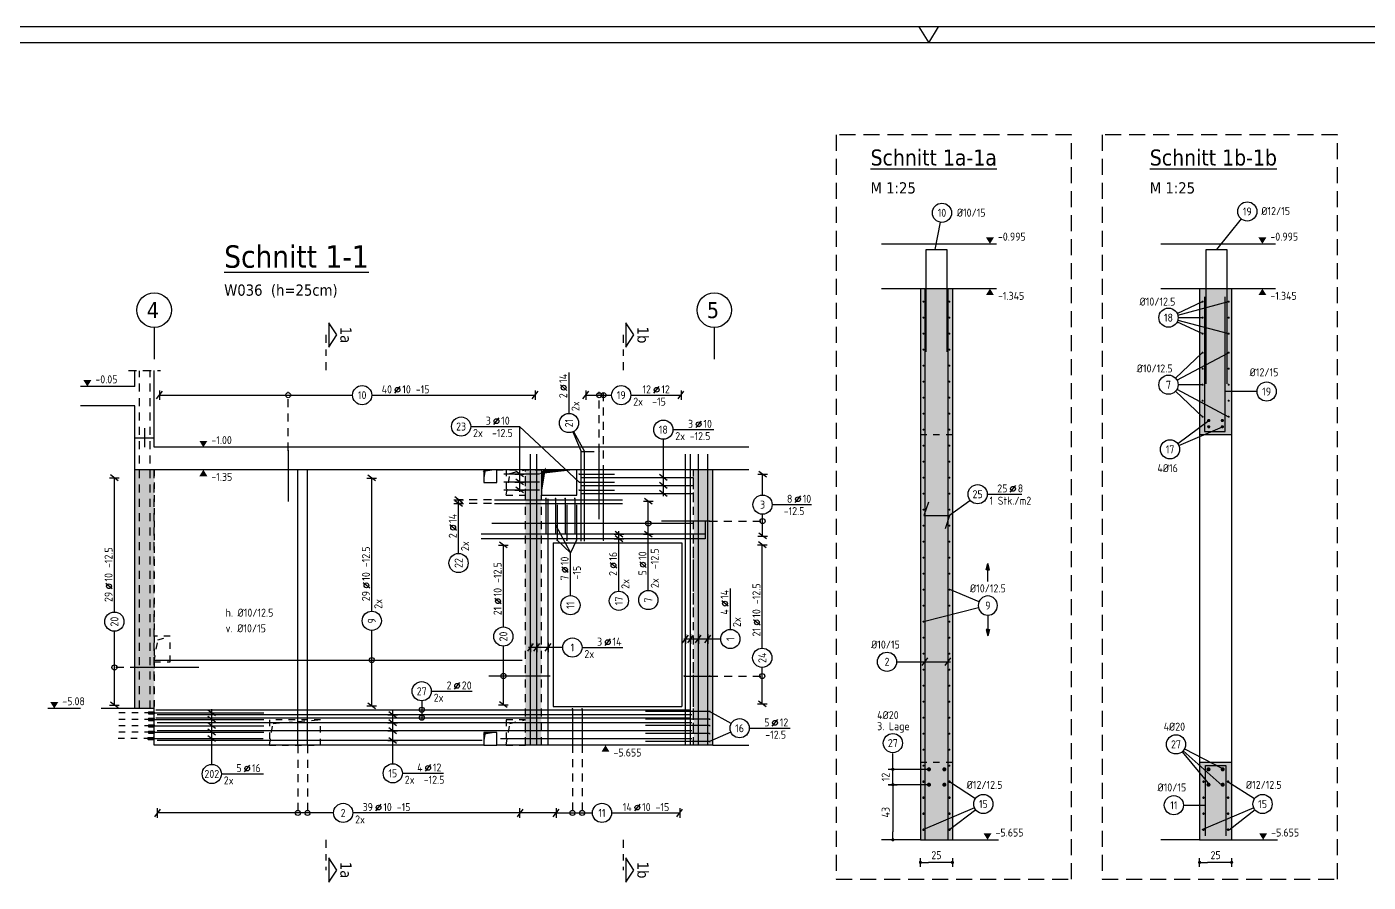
# Model space of a CAD drawing. Extents: x 47.9 to 116.8, y 46.1 to 80.4.
# Drawn here: x 59.54 to 80.5, y 62.39 to 75.75 of the extents above; entities that cross this region are included whole.
import ezdxf
from ezdxf.enums import TextEntityAlignment as Align

# ---------------------------------------------------------------- set-up
doc = ezdxf.new("R2010")
doc.units = 0
doc.header["$LTSCALE"] = 0.5
for name, pattern in [('AUSGEZOGEN', [1000.01, 1000, 0.01]), ('DASHDOTSMALL', [1.05, 0.5, -0.25, 0.05, -0.25]), ('DOT', [0.175, 0.05, -0.125]), ('HIDDEN', [0.375, 0.25, -0.125]), ('HIDDEN2', [0.187, 0.125, -0.062]), ('PUNKT', [0.175, 0.05, -0.125]), ('STRICHLINIE', [0.75, 0.5, -0.25]), ('STRICHPUNKT2', [0.55, 0.25, -0.125, 0.05, -0.125]), ('VERDECKT', [0.375, 0.25, -0.125])]:
    doc.linetypes.add(name, pattern=pattern)
for name, color, linetype in [('ACHSEN', 150, 'Continuous'), ('AFB', 7, 'Continuous'), ('AFU', 7, 'Continuous'), ('BETON', 7, 'Continuous'), ('DETAIL', 7, 'Continuous'), ('DRUEBER', 7, 'Continuous'), ('grau_mittel', 7, 'Continuous'), ('HILFE', 7, 'Continuous'), ('koten', 7, 'Continuous'), ('LENTON', 7, 'Continuous'), ('MASSE', 7, 'Continuous'), ('OBJEKT', 7, 'Continuous'), ('RAHMEN', 7, 'Continuous'), ('RND', 7, 'Continuous'), ('SCHATTEN', 15, 'Continuous'), ('SCHNITTE', 7, 'Continuous'), ('SFP_Achsen', 7, 'Continuous'), ('TEXT', 7, 'Continuous'), ('VERDECKT', 7, 'Continuous'), ('WBZ', 7, 'Continuous')]:
    doc.layers.add(name, color=color, linetype=linetype)
doc.layers.add('NOPLOT', color=7, linetype='Continuous', plot=False)
doc.styles.add('helv', font='tahoma.ttf')
doc.styles.add('txt', font='isocp.shx')
doc.linetypes.add('AFU_50K', pattern='A,0.15,["/",Standard,S=0.2,R=0,X=-0.01,Y=-0.1],0.07,["/",Standard,S=0.2,R=0,X=-0.01,Y=-0.1],0.15', length=0.37)
doc.linetypes.add('AFU_50L', pattern='A,0.75,["/",Standard,S=0.2,R=0,X=-0.01,Y=-0.1],0.07,["/",Standard,S=0.2,R=0,X=-0.01,Y=-0.1],0.75', length=1.57)
doc.linetypes.add('AFU_50M', pattern='A,0.45,["/",Standard,S=0.2,R=0,X=-0.01,Y=-0.1],0.07,["/",Standard,S=0.2,R=0,X=-0.01,Y=-0.1],0.45', length=0.97)
doc.dimstyles.new('DOT_I', dxfattribs={"dimscale": 0.5, "dimtxt": 0.25, "dimasz": 0.25, "dimexe": 0.1, "dimexo": 0.3, "dimgap": 0.1, "dimtad": 1, "dimdec": 3, "dimzin": 3, "dimtxsty": 'txt', "dimblk": 'DOT', "dimblk1": 'DOT', "dimblk2": 'DOT', "dimsah": 1, "dimcen": 0.1, "dimse1": 1, "dimse2": 1, "dimazin": 0, "dimtfac": 1, "dimtdec": 4, "dimtix": 1, "dimtmove": 2, "dimatfit": 3, "dimfxl": 0, "dimtvp": 1, "dimtolj": 1, "dimtzin": 0, "dimarcsym": 0})

# ---------------------------------------------------------------- blocks, each defined once
blk = doc.blocks.new('A1-19-0')
at = {"layer": 'RAHMEN'}
blk.add_line((103.1, 59.4), (0, 59.4), dxfattribs=at)
at = {"layer": 'RAHMEN', "color": 7, "linetype": 'Continuous'}
for p, q in [((51.24, 59.4), (51.55, 58.9)), ((51.55, 58.9), (51.86, 59.4))]:
    blk.add_line(p, q, dxfattribs=at)
at = {"layer": 'RAHMEN', "color": 5}
blk.add_line((102.6, 58.9), (2, 58.9), dxfattribs=at)
blk = doc.blocks.new('OKRD_O')
at = {"color": 0, "linetype": 'ByBlock'}
blk.add_solid([(-0.125, 0.202), (0.125, 0.202), (0, 0)], dxfattribs=at)
at = {"color": 0, "linetype": 'ByBlock', "style": 'txt'}
blk.add_attdef('OKRD', (0.25, 0.1), '', height=0.25, dxfattribs=at)
blk = doc.blocks.new('A$C3ece3bda')
at = {"layer": 'LENTON', "color": 102}
for p, q in [((-0.087, 0.016), (-0.087, 0.008)), ((-0.087, 0.016), (-0.086, 0.016)), ((-0.085, 0.01), (-0.087, 0.012)), ((-0.087, 0.008), (-0.087, -0.008)), ((-0.085, 0.014), (-0.086, 0.016)), ((-0.085, 0.01), (-0.085, -0.01)), ((-0.052, 0.007), (-0.085, 0.01)), ((-0.085, 0.01), (-0.085, -0.01)), ((-0.083, 0.016), (-0.084, 0.014)), ((-0.083, 0.016), (-0.002, 0.016)), ((-0.052, 0.007), (-0.052, -0.007)), ((-0.002, 0.01), (-0.035, 0.007)), ((-0.035, 0.007), (-0.035, -0.007)), ((0, 0.014), (-0.002, 0.016)), ((0, 0.012), (-0.002, 0.01)), ((-0.002, 0.01), (-0.002, -0.01)), ((-0.002, -0.01), (-0.002, 0.01)), ((0, 0.014), (0, 0.012)), ((0, 0.012), (0, 0)), ((0, 0), (0, -0.012)), ((-0.087, -0.008), (-0.087, -0.016)), ((-0.087, -0.012), (-0.085, -0.01)), ((-0.087, -0.016), (-0.086, -0.016)), ((-0.086, -0.016), (-0.085, -0.014)), ((-0.085, -0.01), (-0.052, -0.007)), ((-0.084, -0.014), (-0.083, -0.016)), ((-0.083, -0.016), (-0.002, -0.016)), ((-0.035, -0.007), (-0.002, -0.01)), ((-0.002, -0.01), (0, -0.012)), ((-0.002, -0.016), (0, -0.014)), ((0, -0.012), (0, -0.014))]:
    blk.add_line(p, q, dxfattribs=at)
for centre, start, end in [((-0.084, 0.014), 207.5, 332.5), ((-0.084, -0.014), 27.5001, 152.4999)]:
    blk.add_arc(centre, 0.00041, start, end, dxfattribs=at)
blk = doc.blocks.new('A$Cfa94c484')
at = {"layer": 'ACHSEN', "color": 140, "linetype": 'AUSGEZOGEN'}
blk.add_line((-0.04, 0), (-0.104, 0), dxfattribs=at)
at = {"layer": 'LENTON', "color": 102, "linetype": 'AUSGEZOGEN'}
blk.add_blockref('A$C3ece3bda', (0, 0), dxfattribs=at)
blk = doc.blocks.new('RND_LEI')
at = {"layer": 'RND', "color": 7, "linetype": 'Continuous'}
blk.add_line((1.022, 0.066), (1.19, 0.27), dxfattribs=at)
for centre, radius in [((0, 0), 0.3), ((1.106, 0.168), 0.075)]:
    blk.add_circle(centre, radius, dxfattribs=at)
at = {"layer": 'RND', "color": 7, "linetype": 'Continuous', "style": 'txt'}
blk.add_attdef('POSL', text='', height=0.25, dxfattribs=at).set_placement((0, 0), align=Align.MIDDLE)
blk.add_attdef('ANZ', text='', height=0.25, dxfattribs=at).set_placement((0.931, 0.057), align=Align.RIGHT)
for tag, p in [('DUM', (1.253, 0.057)), ('ABSTD', (1.674, 0.057)), ('POSTXT', (0.374, -0.327))]:
    blk.add_attdef(tag, p, '', height=0.25, dxfattribs=at)
blk = doc.blocks.new('lei_gre')
at = {"layer": 'RND', "color": 7, "linetype": 'Continuous'}
for p, q in [((-0.09, -0.12), (0.09, 0.12)), ((0, 0.15), (0, -0.15))]:
    blk.add_line(p, q, dxfattribs=at)
blk = doc.blocks.new('OKRD_U')
at = {"color": 0, "linetype": 'ByBlock'}
blk.add_solid([(-0.125, -0.202), (0.125, -0.202), (0, 0)], dxfattribs=at)
at = {"color": 0, "linetype": 'ByBlock', "style": 'txt'}
blk.add_attdef('OKRD', (0.25, -0.35), '', height=0.25, dxfattribs=at)
blk = doc.blocks.new('DOT')
at = {"layer": 'MASSE', "color": 7, "linetype": 'Continuous'}
for p, q in [((0, 0), (-1, 0)), ((0, 0.54), (0, -0.54))]:
    blk.add_line(p, q, dxfattribs=at)
at = {"layer": 'MASSE', "color": 7, "linetype": 'Continuous', "const_width": 0.2}
blk.add_lwpolyline([(-0.1, 0, 1), (0.1, 0, 1)], format="xyb", close=True, dxfattribs=at)
blk = doc.blocks.new('*D37')
at = {"layer": 'DEFPOINTS', "color": 0, "linetype": 'AUSGEZOGEN', "transparency": 16777216}
for p in [(73.501, 62.699), (73.501, 62.699), (74.001, 62.699)]:
    blk.add_point(p, dxfattribs=at)
at = {"layer": 'MASSE', "color": 0, "linetype": 'AUSGEZOGEN', "lineweight": -2, "transparency": 16777216}
blk.add_line((73.876, 62.699), (73.626, 62.699), dxfattribs=at)
at = {"layer": 'MASSE', "color": 0, "linetype": 'AUSGEZOGEN', "lineweight": -2, "transparency": 16777216, "xscale": 0.125, "yscale": 0.125, "zscale": 0.125, "rotation": 180}
blk.add_blockref('DOT', (73.501, 62.699), dxfattribs=at)
at = {"layer": 'MASSE', "color": 0, "linetype": 'AUSGEZOGEN', "lineweight": -2, "transparency": 16777216, "xscale": 0.125, "yscale": 0.125, "zscale": 0.125}
blk.add_blockref('DOT', (74.001, 62.699), dxfattribs=at)
at = {"layer": 'MASSE', "color": 0, "linetype": 'AUSGEZOGEN', "transparency": 16777216, "insert": (73.751, 62.812), "char_height": 0.125, "attachment_point": 5, "style": 'txt'}
blk.add_mtext('\\A1;25', dxfattribs=at)
blk = doc.blocks.new('RND_HIN')
at = {"layer": 'RND', "color": 7, "linetype": 'Continuous'}
blk.add_circle((0, 0), 0.3, dxfattribs=at)
at = {"layer": 'RND', "color": 7, "linetype": 'Continuous', "style": 'txt'}
blk.add_attdef('POSI', text='', height=0.25, dxfattribs=at).set_placement((0, 0), align=Align.MIDDLE)
blk = doc.blocks.new('Pfeillinie')
at = {"layer": 'TEXT', "linetype": 'Continuous'}
blk.add_hatch(color=7, dxfattribs=at).paths.add_polyline_path([(0, 0), (-0.8, 0.2), (-0.8, 0), (-0.8, -0.2)])
at = {"layer": 'TEXT', "color": 7, "linetype": 'Continuous'}
for p, q in [((-0.8, 0), (-0.8, 0.2)), ((-0.8, 0.2), (0, 0)), ((-0.8, 0), (-0.8, -0.2)), ((-0.8, -0.2), (0, 0))]:
    blk.add_line(p, q, dxfattribs=at)
blk = doc.blocks.new('*D38')
at = {"layer": 'DEFPOINTS', "color": 0, "linetype": 'AUSGEZOGEN', "transparency": 16777216}
for p in [(77.862, 62.699), (77.862, 62.699), (78.362, 62.699)]:
    blk.add_point(p, dxfattribs=at)
at = {"layer": 'MASSE', "color": 0, "linetype": 'AUSGEZOGEN', "lineweight": -2, "transparency": 16777216}
blk.add_line((78.237, 62.699), (77.987, 62.699), dxfattribs=at)
at = {"layer": 'MASSE', "color": 0, "linetype": 'AUSGEZOGEN', "lineweight": -2, "transparency": 16777216, "xscale": 0.125, "yscale": 0.125, "zscale": 0.125, "rotation": 180}
blk.add_blockref('DOT', (77.862, 62.699), dxfattribs=at)
at = {"layer": 'MASSE', "color": 0, "linetype": 'AUSGEZOGEN', "lineweight": -2, "transparency": 16777216, "xscale": 0.125, "yscale": 0.125, "zscale": 0.125}
blk.add_blockref('DOT', (78.362, 62.699), dxfattribs=at)
at = {"layer": 'MASSE', "color": 0, "linetype": 'AUSGEZOGEN', "transparency": 16777216, "insert": (78.112, 62.812), "char_height": 0.125, "attachment_point": 5, "style": 'txt'}
blk.add_mtext('\\A1;25', dxfattribs=at)
blk = doc.blocks.new('SCHN-2')
at = {"layer": 'SCHNITTE', "color": 6, "linetype": 'Continuous'}
blk.add_lwpolyline([(0.378, 0.088), (0, 0.34), (-0.378, 0.088)], close=True, dxfattribs=at)
at = {"layer": 'SCHNITTE', "color": 1, "linetype": 'DASHDOTSMALL', "style": 'helv'}
blk.add_attdef('SCHN-2', text='', height=0.35, dxfattribs=at).set_placement((0, 0.45), align=Align.CENTER)
blk = doc.blocks.new('*D43')
at = {"layer": 'DEFPOINTS', "color": 0, "linetype": 'AUSGEZOGEN', "transparency": 16777216}
for p in [(73.07, 63.913), (73.07, 63.053), (73.07, 63.053)]:
    blk.add_point(p, dxfattribs=at)
at = {"layer": 'MASSE', "color": 0, "linetype": 'AUSGEZOGEN', "lineweight": -2, "transparency": 16777216}
blk.add_line((73.07, 63.788), (73.07, 63.178), dxfattribs=at)
at = {"layer": 'MASSE', "color": 0, "linetype": 'AUSGEZOGEN', "lineweight": -2, "transparency": 16777216, "xscale": 0.125, "yscale": 0.125, "zscale": 0.125}
for p, rotation in [((73.07, 63.913), 90), ((73.07, 63.053), 270)]:
    blk.add_blockref('DOT', p, dxfattribs=dict(at, rotation=rotation))
at = {"layer": 'MASSE', "color": 0, "linetype": 'AUSGEZOGEN', "transparency": 16777216, "insert": (72.957, 63.483), "char_height": 0.125, "attachment_point": 5, "rotation": 90, "style": 'txt'}
blk.add_mtext('\\A1;43', dxfattribs=at)
blk = doc.blocks.new('*D44')
at = {"layer": 'DEFPOINTS', "color": 0, "linetype": 'AUSGEZOGEN', "transparency": 16777216}
for p in [(73.07, 64.153), (73.07, 64.153), (73.07, 63.913)]:
    blk.add_point(p, dxfattribs=at)
at = {"layer": 'MASSE', "color": 0, "linetype": 'AUSGEZOGEN', "lineweight": -2, "transparency": 16777216}
for p, q in [((73.07, 64.278), (73.07, 64.403)), ((73.07, 63.913), (73.07, 64.153)), ((73.07, 63.788), (73.07, 63.663))]:
    blk.add_line(p, q, dxfattribs=at)
at = {"layer": 'MASSE', "color": 0, "linetype": 'AUSGEZOGEN', "lineweight": -2, "transparency": 16777216, "xscale": 0.125, "yscale": 0.125, "zscale": 0.125}
for p, rotation in [((73.07, 64.153), 270), ((73.07, 63.913), 90)]:
    blk.add_blockref('DOT', p, dxfattribs=dict(at, rotation=rotation))
at = {"layer": 'MASSE', "color": 0, "linetype": 'AUSGEZOGEN', "transparency": 16777216, "insert": (72.957, 64.033), "char_height": 0.125, "attachment_point": 5, "rotation": 90, "style": 'txt'}
blk.add_mtext('\\A1;12', dxfattribs=at)

msp = doc.modelspace()

# ---------------------------------------------------------------- hatches: boundary and pattern name
at = {"layer": 'grau_mittel'}
for points in [[(78.362, 71.663), (77.862, 71.663), (77.862, 69.383), (78.362, 69.383)], [(67.331, 64.529), (67.581, 64.529), (67.581, 68.434), (67.581, 68.834), (67.331, 68.834), (67.331, 68.434)], [(69.956, 64.529), (70.256, 64.529), (70.256, 68.834), (69.956, 68.834)], [(78.362, 64.263), (77.862, 64.263), (77.862, 63.053), (78.362, 63.053)]]:
    msp.add_hatch(color=61, dxfattribs=at).paths.add_polyline_path(points)

# ---------------------------------------------------------------- linework, layer by layer
at = {"layer": 'ACHSEN', "color": 140, "linetype": 'AUSGEZOGEN'}
for p, q in [((61.531, 71.057), (61.531, 70.559)), ((70.281, 71.057), (70.281, 70.559)), ((73.634, 64.153), (72.998, 64.153)), ((73.634, 63.913), (72.998, 63.913))]:
    msp.add_line(p, q, dxfattribs=at)
at = {"layer": 'AFB', "color": 1, "linetype": 'AUSGEZOGEN'}
msp.add_line((61.381, 69.484), (61.381, 69.184), dxfattribs=at)
at = {"layer": 'AFU', "color": 8, "linetype": 'AFU_50M'}
for p, q in [((73.501, 71.663), (74.001, 71.663)), ((77.862, 71.663), (78.362, 71.663)), ((61.231, 69.334), (61.531, 69.334)), ((73.501, 63.053), (74.001, 63.053)), ((77.862, 63.053), (78.362, 63.053))]:
    msp.add_line(p, q, dxfattribs=at)
at = {"layer": 'AFU', "color": 8, "linetype": 'AFU_50L'}
for p, q in [((66.681, 68.834), (61.231, 68.834)), ((67.581, 68.834), (66.881, 68.834)), ((70.256, 68.834), (68.131, 68.834)), ((61.531, 64.529), (61.531, 65.104)), ((66.681, 64.529), (61.531, 64.529)), ((70.256, 64.529), (66.881, 64.529))]:
    msp.add_line(p, q, dxfattribs=at)
at = {"layer": 'AFU', "color": 8, "linetype": 'AFU_50K'}
msp.add_line((61.531, 65.104), (61.231, 65.104), dxfattribs=at)
at = {"layer": 'BETON', "color": 6, "linetype": 'AUSGEZOGEN'}
for p, q in [((72.893, 72.363), (74.687, 72.363)), ((77.254, 72.363), (79.049, 72.363)), ((72.893, 71.663), (73.501, 71.663)), ((73.501, 71.663), (73.501, 63.053)), ((74.001, 71.663), (74.001, 63.053)), ((74.001, 71.663), (74.687, 71.663)), ((77.254, 71.663), (77.862, 71.663)), ((77.862, 71.663), (77.862, 69.383)), ((78.362, 71.663), (78.362, 69.383)), ((78.362, 71.663), (79.049, 71.663)), ((61.231, 70.134), (61.231, 70.384)), ((61.531, 69.184), (61.531, 70.384)), ((61.231, 70.134), (60.379, 70.134)), ((61.231, 69.834), (60.379, 69.834)), ((61.231, 65.104), (61.231, 69.834)), ((77.862, 69.383), (78.362, 69.383)), ((70.822, 69.184), (61.531, 69.184)), ((70.256, 64.529), (70.256, 68.834)), ((70.822, 68.834), (70.256, 68.834)), ((67.761, 67.694), (67.761, 65.134)), ((67.761, 67.694), (69.771, 67.694)), ((69.771, 67.694), (69.771, 65.134)), ((61.231, 65.104), (60.7, 65.104)), ((67.761, 65.134), (69.771, 65.134)), ((70.256, 64.529), (70.822, 64.529)), ((77.862, 64.263), (78.362, 64.263)), ((77.862, 64.263), (77.862, 63.053)), ((78.362, 64.263), (78.362, 63.053)), ((73.501, 63.053), (72.893, 63.053)), ((74.001, 63.053), (74.72, 63.053)), ((77.862, 63.053), (77.254, 63.053)), ((78.362, 63.053), (79.081, 63.053))]:
    msp.add_line(p, q, dxfattribs=at)
for points in [[(66.681, 68.834), (66.681, 68.634), (66.881, 68.634), (66.881, 68.834)], [(67.581, 68.834), (67.581, 68.434), (68.131, 68.434), (68.131, 68.834)], [(66.681, 64.729), (66.681, 64.529), (66.881, 64.529), (66.881, 64.729)]]:
    msp.add_lwpolyline(points, close=True, dxfattribs=at)
at = {"layer": 'DETAIL', "color": 102, "linetype": 'STRICHLINIE'}
for points in [[(72.184, 74.068), (72.184, 62.438), (75.86, 62.438), (75.86, 74.068)], [(76.339, 74.068), (76.339, 62.438), (80.014, 62.438), (80.014, 74.068)]]:
    msp.add_lwpolyline(points, close=True, dxfattribs=at)
at = {"layer": 'DRUEBER', "color": 7, "linetype": 'PUNKT'}
for p, q in [((73.501, 69.383), (74.001, 69.383)), ((73.501, 64.263), (74.001, 64.263))]:
    msp.add_line(p, q, dxfattribs=at)
at = {"layer": 'DRUEBER', "color": 7, "linetype": 'DOT'}
for p, q in [((66.681, 68.834), (61.531, 68.834)), ((61.531, 68.834), (61.531, 65.104)), ((66.881, 68.834), (67.581, 68.834)), ((69.956, 68.834), (68.131, 68.834)), ((69.956, 64.529), (69.956, 68.834))]:
    msp.add_line(p, q, dxfattribs=at)
at = {"layer": 'grau_mittel', "color": 61, "linetype": 'AUSGEZOGEN'}
for points in [[(73.501, 63.053), (74.001, 63.053), (73.501, 71.663), (74.001, 71.663)], [(61.231, 68.834), (61.531, 68.834), (61.231, 65.104), (61.531, 65.104)]]:
    msp.add_solid(points, dxfattribs=at)
at = {"layer": 'HILFE', "color": 102, "linetype": 'HIDDEN'}
msp.add_line((61.131, 70.384), (61.631, 70.384), dxfattribs=at)
at = {"layer": 'HILFE', "color": 102, "linetype": 'AUSGEZOGEN'}
msp.add_line((60.379, 65.104), (59.868, 65.104), dxfattribs=at)
at = {"layer": 'NOPLOT', "color": 191, "linetype": 'AUSGEZOGEN'}
msp.add_line((67.81, 63.472), (67.244, 63.472), dxfattribs=at)
at = {"layer": 'OBJEKT', "color": 7, "linetype": 'AUSGEZOGEN'}
for p, q in [((77.862, 69.383), (77.862, 64.263)), ((78.362, 69.383), (78.362, 64.263))]:
    msp.add_line(p, q, dxfattribs=at)
at = {"layer": 'RND', "color": 102, "linetype": 'AUSGEZOGEN'}
for p, q in [((78.512, 72.753), (78.125, 72.275)), ((73.809, 72.7), (73.728, 72.275)), ((77.512, 71.274), (77.909, 71.46)), ((77.521, 71.249), (78.316, 71.46)), ((77.512, 71.147), (77.909, 70.96)), ((77.521, 71.172), (78.316, 70.96)), ((77.526, 71.21), (77.909, 71.21)), ((77.484, 70.266), (77.901, 70.662)), ((77.508, 70.233), (78.316, 70.662)), ((77.485, 70.06), (77.909, 69.662)), ((77.508, 70.092), (78.316, 69.662)), ((77.909, 70.162), (77.526, 70.162)), ((78.759, 70.055), (78.26, 70.055)), ((77.52, 69.242), (78.005, 69.603)), ((67.238, 69.509), (67.238, 68.486)), ((67.238, 69.509), (68.17, 68.642)), ((68.07, 69.425), (68.199, 69.12)), ((68.083, 69.432), (68.255, 69.12)), ((77.538, 69.212), (78.218, 69.505)), ((69.484, 69.31), (69.484, 68.423)), ((74.272, 68.346), (73.954, 68.118)), ((67.8, 67.974), (68.033, 67.538)), ((67.826, 67.733), (68.033, 67.538)), ((68.126, 67.733), (68.033, 67.538)), ((74.554, 67.089), (74.554, 67.371)), ((74.416, 66.77), (73.959, 66.962)), ((74.409, 66.676), (73.548, 66.46)), ((74.554, 66.562), (74.554, 66.24)), ((67.914, 66.056), (67.377, 66.056)), ((70.382, 66.189), (69.804, 66.189)), ((73.129, 65.834), (73.969, 65.834)), ((65.71, 65.223), (65.71, 64.916)), ((62.431, 64.231), (62.431, 65.095)), ((65.258, 64.241), (65.258, 65.077)), ((70.546, 64.868), (70.207, 65.058)), ((70.539, 64.734), (70.207, 64.586)), ((77.589, 64.428), (78.017, 63.913)), ((77.604, 64.443), (78.212, 63.901)), ((77.626, 64.474), (78.209, 64.17)), ((74.359, 63.694), (73.954, 63.96)), ((78.719, 63.692), (78.31, 63.952)), ((74.346, 63.553), (73.538, 63.21)), ((74.364, 63.521), (73.954, 63.21)), ((77.61, 63.592), (77.952, 63.592)), ((78.708, 63.553), (77.899, 63.21)), ((78.728, 63.519), (78.322, 63.202))]:
    msp.add_line(p, q, dxfattribs=at)
at = {"layer": 'RND', "color": 7, "linetype": 'AUSGEZOGEN'}
for p, q in [((68.011, 69.713), (68.011, 70.353)), ((61.614, 69.999), (64.63, 69.999)), ((64.93, 69.999), (67.482, 69.999)), ((68.274, 69.999), (68.677, 69.999)), ((68.977, 69.999), (69.761, 69.999)), ((66.475, 69.509), (67.238, 69.509)), ((69.634, 69.46), (70.274, 69.46)), ((71.035, 68.439), (71.035, 68.762)), ((60.909, 66.611), (60.909, 68.707)), ((64.93, 66.624), (64.93, 68.703)), ((66.286, 67.526), (66.286, 68.364)), ((69.25, 66.948), (69.25, 68.342)), ((74.544, 68.451), (75.084, 68.451)), ((71.035, 67.798), (71.035, 68.139)), ((71.185, 68.289), (71.799, 68.289)), ((68.79, 66.936), (68.79, 67.874)), ((66.986, 66.378), (66.986, 67.657)), ((68.033, 66.867), (68.033, 67.538)), ((71.03, 66.046), (71.03, 67.661)), ((70.532, 66.339), (70.532, 66.979)), ((60.909, 65.158), (60.909, 66.311)), ((64.93, 65.143), (64.93, 66.324)), ((66.986, 65.162), (66.986, 66.078)), ((68.214, 66.056), (68.854, 66.056)), ((71.03, 65.175), (71.03, 65.746)), ((65.86, 65.373), (66.5, 65.373)), ((70.826, 64.795), (71.466, 64.795)), ((62.581, 64.081), (63.241, 64.081)), ((65.408, 64.091), (66.048, 64.091)), ((64.333, 63.472), (61.581, 63.472)), ((67.244, 63.472), (64.633, 63.472)), ((67.81, 63.472), (68.376, 63.472)), ((68.676, 63.472), (69.741, 63.472))]:
    msp.add_line(p, q, dxfattribs=at)
at = {"layer": 'RND', "color": 102, "linetype": 'VERDECKT'}
for p, q in [((63.624, 69.135), (63.624, 70.049)), ((68.48, 69.113), (68.48, 70.049)), ((68.548, 68.782), (68.548, 70.049)), ((66.8, 68.364), (66.286, 68.364)), ((66.8, 68.304), (66.286, 68.304)), ((70.207, 68.031), (71.085, 68.031)), ((61.28, 65.745), (60.859, 65.745)), ((70.209, 65.61), (71.08, 65.61)), ((63.776, 64.529), (63.776, 63.422)), ((63.926, 64.529), (63.926, 63.422)), ((68.065, 64.536), (68.065, 63.422)), ((68.215, 64.536), (68.215, 63.422))]:
    msp.add_line(p, q, dxfattribs=at)
at = {"layer": 'RND', "color": 1, "linetype": 'AUSGEZOGEN'}
for points in [[(73.591, 70.675), (73.591, 72.275), (73.911, 72.275), (73.911, 70.675)], [(77.965, 70.175), (77.965, 72.275), (78.285, 72.275), (78.285, 70.175)], [(73.571, 71.653), (73.571, 63.053)], [(73.931, 71.653), (73.931, 63.053)], [(77.94, 71.533), (77.94, 69.433), (78.26, 69.433), (78.26, 71.533)], [(63.624, 69.135), (63.624, 68.335)], [(67.412, 64.529), (67.412, 69.079)], [(67.508, 64.529), (67.508, 69.079)], [(68.199, 67.72), (68.199, 69.12), (68.349, 69.12)], [(68.255, 67.72), (68.255, 69.12), (68.405, 69.12)], [(68.48, 68.063), (68.48, 69.113)], [(69.831, 64.529), (69.831, 69.079)], [(69.91, 64.529), (69.91, 69.079)], [(70.033, 64.529), (70.033, 69.079)], [(70.179, 64.529), (70.179, 69.079)], [(63.776, 64.529), (63.776, 68.829)], [(63.926, 64.529), (63.926, 68.829)], [(67.542, 68.767), (66.992, 68.767)], [(68.17, 68.767), (68.72, 68.767)], [(68.548, 67.732), (68.548, 68.782)], [(67.542, 68.642), (66.992, 68.642)], [(68.17, 68.642), (68.72, 68.642)], [(68.206, 68.713), (69.956, 68.713)], [(68.206, 68.588), (69.956, 68.588)], [(66.845, 68.364), (68.845, 68.364)], [(67.542, 68.517), (66.992, 68.517)], [(67.65, 68.387), (67.65, 67.837)], [(67.685, 64.529), (67.685, 68.379)], [(67.8, 68.387), (67.8, 67.837)], [(67.95, 68.387), (67.95, 67.837)], [(68.1, 68.387), (68.1, 67.837)], [(68.17, 68.517), (68.72, 68.517)], [(68.206, 68.463), (69.956, 68.463)], [(73.628, 68.326), (73.554, 68.118), (73.954, 68.118), (73.886, 67.909)], [(66.845, 68.304), (68.845, 68.304)], [(67.826, 68.283), (67.826, 67.733)], [(67.976, 68.283), (67.976, 67.733)], [(68.126, 68.283), (68.126, 67.733)], [(70.14, 68.025), (70.14, 67.825), (66.64, 67.825)], [(70.14, 67.955), (70.14, 67.755), (66.64, 67.755)], [(69.956, 67.996), (66.806, 67.996)], [(70.207, 68.031), (69.457, 68.031)], [(61.531, 65.86), (67.281, 65.86)], [(62.23, 65.745), (61.28, 65.745)], [(67.707, 65.611), (66.757, 65.611)], [(69.81, 65.61), (70.209, 65.61)], [(61.496, 65.034), (63.246, 65.034)], [(61.556, 65.084), (69.906, 65.084)], [(61.556, 64.959), (69.906, 64.959)], [(69.929, 65.004), (61.579, 65.004)], [(68.065, 65.098), (68.065, 64.548)], [(68.215, 65.098), (68.215, 64.548)], [(70.207, 65.058), (69.207, 65.058)], [(61.496, 64.934), (63.246, 64.934)], [(61.496, 64.834), (63.246, 64.834)], [(69.929, 64.879), (61.579, 64.879)], [(69.929, 64.754), (61.579, 64.754)], [(70.207, 64.935), (69.207, 64.935)], [(70.207, 64.836), (69.207, 64.836)], [(61.484, 64.634), (63.234, 64.634)], [(61.496, 64.734), (63.246, 64.734)], [(66.652, 64.602), (61.579, 64.602)], [(69.929, 64.629), (66.94, 64.629)], [(70.207, 64.711), (69.207, 64.711)], [(70.207, 64.586), (69.207, 64.586)], [(77.952, 63.113), (77.952, 64.213), (78.272, 64.213), (78.272, 63.113)]]:
    msp.add_lwpolyline(points, dxfattribs=at)
at = {"layer": 'RND', "color": 7, "linetype": 'AUSGEZOGEN'}
for points, const_width in [([(73.54, 71.46, 1), (73.556, 71.46, 1)], 0.016), ([(73.962, 71.46, -1), (73.946, 71.46, -1)], 0.016), ([(77.901, 71.46, 1), (77.917, 71.46, 1)], 0.016), ([(78.324, 71.46, -1), (78.308, 71.46, -1)], 0.016), ([(73.54, 71.21, 1), (73.556, 71.21, 1)], 0.016), ([(73.962, 71.21, -1), (73.946, 71.21, -1)], 0.016), ([(77.901, 71.21, 1), (77.917, 71.21, 1)], 0.016), ([(78.324, 71.21, -1), (78.308, 71.21, -1)], 0.016), ([(73.54, 70.96, 1), (73.556, 70.96, 1)], 0.016), ([(73.962, 70.96, -1), (73.946, 70.96, -1)], 0.016), ([(77.901, 70.96, 1), (77.917, 70.96, 1)], 0.016), ([(78.324, 70.96, -1), (78.308, 70.96, -1)], 0.016), ([(73.54, 70.71, 1), (73.556, 70.71, 1)], 0.016), ([(73.962, 70.71, -1), (73.946, 70.71, -1)], 0.016), ([(77.901, 70.662, 1), (77.917, 70.662, 1)], 0.016), ([(78.324, 70.662, -1), (78.308, 70.662, -1)], 0.016), ([(73.54, 70.46, 1), (73.556, 70.46, 1)], 0.016), ([(73.962, 70.46, -1), (73.946, 70.46, -1)], 0.016), ([(77.901, 70.412, 1), (77.917, 70.412, 1)], 0.016), ([(78.324, 70.412, -1), (78.308, 70.412, -1)], 0.016), ([(73.54, 70.21, 1), (73.556, 70.21, 1)], 0.016), ([(73.962, 70.21, -1), (73.946, 70.21, -1)], 0.016), ([(77.901, 70.162, 1), (77.917, 70.162, 1)], 0.016), ([(78.324, 70.162, -1), (78.308, 70.162, -1)], 0.016), ([(73.54, 69.96, 1), (73.556, 69.96, 1)], 0.016), ([(73.962, 69.96, -1), (73.946, 69.96, -1)], 0.016), ([(77.901, 69.912, 1), (77.917, 69.912, 1)], 0.016), ([(78.324, 69.912, -1), (78.308, 69.912, -1)], 0.016), ([(73.54, 69.71, 1), (73.556, 69.71, 1)], 0.016), ([(73.962, 69.71, -1), (73.946, 69.71, -1)], 0.016), ([(77.901, 69.662, 1), (77.917, 69.662, 1)], 0.016), ([(77.992, 69.603, 1), (78.017, 69.603, 1)], 0.025), ([(78.205, 69.603, 1), (78.23, 69.603, 1)], 0.025), ([(78.324, 69.662, -1), (78.308, 69.662, -1)], 0.016), ([(73.54, 69.46, 1), (73.556, 69.46, 1)], 0.016), ([(73.962, 69.46, -1), (73.946, 69.46, -1)], 0.016), ([(77.992, 69.505, 1), (78.017, 69.505, 1)], 0.025), ([(78.205, 69.505, 1), (78.23, 69.505, 1)], 0.025), ([(73.54, 69.21, 1), (73.556, 69.21, 1)], 0.016), ([(73.962, 69.21, -1), (73.946, 69.21, -1)], 0.016), ([(63.618, 69.135, 1), (63.63, 69.135, 1)], 0.0125), ([(68.474, 69.113, 1), (68.487, 69.113, 1)], 0.0125), ([(73.54, 68.96, 1), (73.556, 68.96, 1)], 0.016), ([(73.962, 68.96, -1), (73.946, 68.96, -1)], 0.016), ([(67.548, 68.767, -1), (67.536, 68.767, -1)], 0.0125), ([(68.164, 68.767, 1), (68.176, 68.767, 1)], 0.0125), ([(67.548, 68.642, -1), (67.536, 68.642, -1)], 0.0125), ([(67.548, 68.517, -1), (67.536, 68.517, -1)], 0.0125), ([(68.164, 68.642, 1), (68.176, 68.642, 1)], 0.0125), ([(68.164, 68.517, 1), (68.176, 68.517, 1)], 0.0125), ([(73.54, 68.71, 1), (73.556, 68.71, 1)], 0.016), ([(73.962, 68.71, -1), (73.946, 68.71, -1)], 0.016), ([(67.644, 68.387, 1), (67.656, 68.387, 1)], 0.0125), ([(67.794, 68.387, 1), (67.806, 68.387, 1)], 0.0125), ([(67.944, 68.387, 1), (67.956, 68.387, 1)], 0.0125), ([(68.094, 68.387, 1), (68.106, 68.387, 1)], 0.0125), ([(73.54, 68.46, 1), (73.556, 68.46, 1)], 0.016), ([(73.962, 68.46, -1), (73.946, 68.46, -1)], 0.016), ([(73.54, 68.21, 1), (73.556, 68.21, 1)], 0.016), ([(73.962, 68.21, -1), (73.946, 68.21, -1)], 0.016), ([(70.2, 68.031, 1), (70.213, 68.031, 1)], 0.0125), ([(73.54, 67.96, 1), (73.556, 67.96, 1)], 0.016), ([(73.962, 67.96, -1), (73.946, 67.96, -1)], 0.016), ([(67.82, 67.733, 1), (67.833, 67.733, 1)], 0.0125), ([(67.97, 67.733, 1), (67.983, 67.733, 1)], 0.0125), ([(68.12, 67.733, 1), (68.133, 67.733, 1)], 0.0125), ([(68.542, 67.732, 1), (68.554, 67.732, 1)], 0.0125), ([(73.54, 67.71, 1), (73.556, 67.71, 1)], 0.016), ([(73.962, 67.71, -1), (73.946, 67.71, -1)], 0.016), ([(73.54, 67.46, 1), (73.556, 67.46, 1)], 0.016), ([(73.962, 67.46, -1), (73.946, 67.46, -1)], 0.016), ([(73.54, 67.21, 1), (73.556, 67.21, 1)], 0.016), ([(73.962, 67.21, -1), (73.946, 67.21, -1)], 0.016), ([(73.54, 66.96, 1), (73.556, 66.96, 1)], 0.016), ([(73.962, 66.96, -1), (73.946, 66.96, -1)], 0.016), ([(73.54, 66.71, 1), (73.556, 66.71, 1)], 0.016), ([(73.962, 66.71, -1), (73.946, 66.71, -1)], 0.016), ([(73.54, 66.46, 1), (73.556, 66.46, 1)], 0.016), ([(73.962, 66.46, -1), (73.946, 66.46, -1)], 0.016), ([(73.54, 66.21, 1), (73.556, 66.21, 1)], 0.016), ([(73.962, 66.21, -1), (73.946, 66.21, -1)], 0.016), ([(73.54, 65.96, 1), (73.556, 65.96, 1)], 0.016), ([(73.962, 65.96, -1), (73.946, 65.96, -1)], 0.016), ([(61.273, 65.745, 1), (61.286, 65.745, 1)], 0.0125), ([(67.701, 65.611, 1), (67.714, 65.611, 1)], 0.0125), ([(69.804, 65.61, 1), (69.817, 65.61, 1)], 0.0125), ([(70.203, 65.61, 1), (70.216, 65.61, 1)], 0.0125), ([(73.54, 65.71, 1), (73.556, 65.71, 1)], 0.016), ([(73.962, 65.71, -1), (73.946, 65.71, -1)], 0.016), ([(73.54, 65.46, 1), (73.556, 65.46, 1)], 0.016), ([(73.962, 65.46, -1), (73.946, 65.46, -1)], 0.016), ([(73.54, 65.21, 1), (73.556, 65.21, 1)], 0.016), ([(73.962, 65.21, -1), (73.946, 65.21, -1)], 0.016), ([(68.059, 65.098, 1), (68.071, 65.098, 1)], 0.0125), ([(68.209, 65.098, 1), (68.221, 65.098, 1)], 0.0125), ([(70.201, 65.058, 1), (70.214, 65.058, 1)], 0.0125), ([(73.54, 64.96, 1), (73.556, 64.96, 1)], 0.016), ([(73.962, 64.96, -1), (73.946, 64.96, -1)], 0.016), ([(70.201, 64.935, 1), (70.214, 64.935, 1)], 0.0125), ([(70.201, 64.836, 1), (70.214, 64.836, 1)], 0.0125), ([(70.201, 64.711, 1), (70.214, 64.711, 1)], 0.0125), ([(70.201, 64.586, 1), (70.214, 64.586, 1)], 0.0125), ([(73.54, 64.71, 1), (73.556, 64.71, 1)], 0.016), ([(73.962, 64.71, -1), (73.946, 64.71, -1)], 0.016), ([(73.54, 64.46, 1), (73.556, 64.46, 1)], 0.016), ([(73.962, 64.46, -1), (73.946, 64.46, -1)], 0.016), ([(73.54, 64.21, 1), (73.556, 64.21, 1)], 0.016), ([(73.618, 64.153, 1), (73.65, 64.153, 1)], 0.032), ([(73.859, 64.153, 1), (73.891, 64.153, 1)], 0.032), ([(73.962, 64.21, -1), (73.946, 64.21, -1)], 0.016), ([(77.985, 64.153, 1), (78.017, 64.153, 1)], 0.032), ([(78.207, 64.153, 1), (78.239, 64.153, 1)], 0.032), ([(73.538, 63.96, 1), (73.558, 63.96, 1)], 0.02), ([(73.618, 63.913, 1), (73.65, 63.913, 1)], 0.032), ([(73.859, 63.913, 1), (73.891, 63.913, 1)], 0.032), ([(73.944, 63.96, 1), (73.964, 63.96, 1)], 0.02), ([(77.913, 63.96, 1), (77.933, 63.96, 1)], 0.02), ([(77.985, 63.913, 1), (78.017, 63.913, 1)], 0.032), ([(78.207, 63.913, 1), (78.239, 63.913, 1)], 0.032), ([(78.297, 63.96, 1), (78.317, 63.96, 1)], 0.02), ([(73.538, 63.71, 1), (73.558, 63.71, 1)], 0.02), ([(73.944, 63.71, 1), (73.964, 63.71, 1)], 0.02), ([(77.913, 63.71, 1), (77.933, 63.71, 1)], 0.02), ([(78.297, 63.71, 1), (78.317, 63.71, 1)], 0.02), ([(73.538, 63.46, 1), (73.558, 63.46, 1)], 0.02), ([(73.944, 63.46, 1), (73.964, 63.46, 1)], 0.02), ([(77.913, 63.46, 1), (77.933, 63.46, 1)], 0.02), ([(78.297, 63.46, 1), (78.317, 63.46, 1)], 0.02), ([(73.538, 63.21, 1), (73.558, 63.21, 1)], 0.02), ([(73.944, 63.21, 1), (73.964, 63.21, 1)], 0.02), ([(77.913, 63.21, 1), (77.933, 63.21, 1)], 0.02), ([(78.297, 63.21, 1), (78.317, 63.21, 1)], 0.02)]:
    msp.add_lwpolyline(points, format="xyb", close=True, dxfattribs=dict(at, const_width=const_width))
at = {"layer": 'RND', "color": 7, "linetype": 'HIDDEN'}
for points in [[(61.302, 65.104), (61.302, 70.379)], [(61.47, 65.104), (61.47, 70.379)]]:
    msp.add_lwpolyline(points, dxfattribs=at)
at = {"layer": 'RND', "color": 1, "linetype": 'HIDDEN2'}
for points in [[(61.479, 65.034), (60.896, 65.034)], [(61.479, 64.934), (60.896, 64.934)], [(61.479, 64.834), (60.896, 64.834)], [(61.467, 64.634), (60.883, 64.634)], [(61.479, 64.734), (60.896, 64.734)]]:
    msp.add_lwpolyline(points, dxfattribs=at)
at = {"layer": 'RND', "color": 7, "linetype": 'AUSGEZOGEN'}
for centre in [(63.624, 69.999), (68.48, 69.999), (68.548, 69.999), (69.25, 67.996), (71.035, 68.031), (64.93, 65.86), (60.909, 65.745), (66.986, 65.611), (71.03, 65.61), (65.71, 65.084), (65.71, 64.959), (63.776, 63.472), (63.926, 63.472), (68.065, 63.472), (68.215, 63.472)]:
    msp.add_circle(centre, 0.04, dxfattribs=at)
at = {"layer": 'SCHATTEN', "color": 1, "linetype": 'AUSGEZOGEN'}
for points in [[(66.681, 68.634, 0, 0.0326, 0), (66.697, 68.832, 0, 0, 0), (66.682, 68.818, 0.0326, 0, 0), (66.881, 68.834, 0, 0, 0)], [(67.581, 68.434, 0, 0.0652, 0), (67.613, 68.831, 0, 0, 0), (67.583, 68.802, 0.0627, 0, 0), (68.131, 68.834, 0, 0, 0)], [(66.681, 64.529, 0, 0.0326, 0), (66.697, 64.727, 0, 0, 0), (66.682, 64.713, 0.0326, 0, 0), (66.881, 64.729, 0, 0, 0)]]:
    msp.add_lwpolyline(points, format="xyseb", dxfattribs=at)
at = {"layer": 'SCHNITTE', "color": 6, "linetype": 'STRICHPUNKT2'}
for p, q in [((64.214, 70.939), (64.214, 70.39)), ((68.855, 70.939), (68.855, 70.39)), ((64.214, 63.053), (64.214, 62.579)), ((68.855, 63.053), (68.855, 62.579))]:
    msp.add_line(p, q, dxfattribs=at)
at = {"layer": 'SFP_Achsen', "color": 7, "linetype": 'AUSGEZOGEN'}
for centre in [(61.531, 71.328), (70.281, 71.328)]:
    msp.add_circle(centre, 0.27, dxfattribs=at)
at = {"layer": 'VERDECKT', "color": 7, "linetype": 'VERDECKT'}
for p, q in [((61.531, 65.104), (61.531, 68.834)), ((66.681, 68.834), (61.531, 68.834)), ((67.331, 64.529), (67.331, 68.834)), ((69.956, 68.834), (68.131, 68.834)), ((69.956, 64.529), (69.956, 68.834)), ((67.581, 64.529), (67.581, 68.434))]:
    msp.add_line(p, q, dxfattribs=at)
at = {"layer": 'VERDECKT', "color": 7, "linetype": 'HIDDEN'}
msp.add_line((67.331, 68.834), (66.881, 68.834), dxfattribs=at)
at = {"layer": 'WBZ', "color": 102, "linetype": 'HIDDEN2'}
for p, q in [((67.031, 68.434), (67.088, 68.775)), ((67.088, 68.775), (67.331, 68.834)), ((61.588, 66.175), (61.781, 66.234)), ((61.531, 65.834), (61.588, 66.175)), ((63.331, 64.529), (63.388, 64.87)), ((63.388, 64.87), (64.131, 64.929)), ((67.031, 64.529), (67.088, 64.87)), ((67.088, 64.87), (67.331, 64.929))]:
    msp.add_line(p, q, dxfattribs=at)
for points in [[(67.031, 68.434), (67.331, 68.434), (67.331, 68.834), (67.031, 68.834)], [(61.531, 65.834), (61.781, 65.834), (61.781, 66.234), (61.531, 66.234)], [(63.331, 64.529), (64.131, 64.529), (64.131, 64.929), (63.331, 64.929)], [(67.031, 64.529), (67.331, 64.529), (67.331, 64.929), (67.031, 64.929)]]:
    msp.add_lwpolyline(points, close=True, dxfattribs=at)

# ---------------------------------------------------------------- block references
at = {"layer": 'koten', "color": 7, "linetype": 'AUSGEZOGEN', "xscale": 0.5, "yscale": 0.5, "zscale": 0.5}
for name, p, values in [('OKRD_O', (74.587, 72.363), {'OKRD': '-0.995'}), ('OKRD_O', (78.843, 72.363), {'OKRD': '-0.995'}), ('OKRD_O', (60.487, 70.134), {'OKRD': '-0.05'}), ('OKRD_O', (62.299, 69.184), {'OKRD': '-1.00'}), ('OKRD_U', (62.299, 68.834), {'OKRD': '-1.35'}), ('OKRD_O', (59.97, 65.104), {'OKRD': '-5.08'}), ('OKRD_O', (74.549, 63.053), {'OKRD': '-5.655'}), ('OKRD_O', (78.855, 63.053), {'OKRD': '-5.655'})]:
    msp.add_blockref(name, p, dxfattribs=at).add_auto_attribs(values)
at = {"layer": 'koten', "color": 7, "linetype": 'HIDDEN', "xscale": 0.5, "yscale": 0.5, "zscale": 0.5}
for p in [(74.587, 71.663), (78.843, 71.663)]:
    msp.add_blockref('OKRD_U', p, dxfattribs=at).add_auto_attribs({'OKRD': '-1.345'})
at = {"layer": 'koten', "color": 7, "linetype": 'AUSGEZOGEN'}
ref = msp.add_blockref('OKRD_O', (68.581, 64.529), dxfattribs=dict(at, xscale=-0.5, yscale=0.5, zscale=0.5, rotation=180))
ref.add_attrib('OKRD', '-5.655', (68.706, 64.353), dxfattribs={"layer": '0', "color": 0, "linetype": 'ByBlock', "height": 0.125, "style": 'txt'})
at = {"layer": 'LENTON', "color": 7, "linetype": 'AUSGEZOGEN'}
for p in [(61.531, 65.034), (61.531, 64.934), (61.531, 64.834), (61.531, 64.734), (61.519, 64.634)]:
    msp.add_blockref('A$Cfa94c484', p, dxfattribs=at)
at = {"layer": 'RAHMEN', "color": 5, "linetype": 'AUSGEZOGEN', "xscale": 0.5, "yscale": 0.5, "zscale": 0.5}
msp.add_blockref('A1-19-0', (47.855, 46.054), dxfattribs=at)
at = {"layer": 'RND', "color": 7, "linetype": 'AUSGEZOGEN', "xscale": 0.5, "yscale": 0.5, "zscale": 0.5}
for name, p, values in [('RND_HIN', (73.837, 72.848), {'POSI': '10'}), ('RND_HIN', (78.607, 72.869), {'POSI': '19'}), ('RND_HIN', (77.376, 71.21), {'POSI': '18'}), ('RND_HIN', (77.376, 70.162), {'POSI': '7'}), ('RND_HIN', (78.909, 70.055), {'POSI': '19'}), ('RND_LEI', (64.78, 69.999), {'POSL': '10', 'DUM': '10', 'ANZ': '40', 'ABSTD': '-15'}), ('RND_LEI', (68.827, 69.999), {'POSL': '19', 'DUM': '12', 'ANZ': '12', 'POSTXT': '2x  -15'}), ('RND_LEI', (66.325, 69.509), {'POSL': '23', 'DUM': '10', 'ANZ': '3', 'POSTXT': '2x  -12.5'}), ('RND_LEI', (69.484, 69.46), {'POSL': '18', 'DUM': '10', 'ANZ': '3', 'POSTXT': '2x -12.5'}), ('RND_HIN', (77.4, 69.153), {'POSI': '17'}), ('RND_LEI', (74.394, 68.451), {'POSL': '25', 'DUM': '8', 'ANZ': '25', 'POSTXT': '1 Stk./m2'}), ('RND_LEI', (71.035, 68.289), {'POSL': '3', 'DUM': '10', 'ANZ': '8', 'POSTXT': '  -12.5'}), ('RND_LEI', (68.064, 66.056), {'POSL': '1', 'DUM': '14', 'ANZ': '3', 'POSTXT': '2x'}), ('RND_HIN', (72.979, 65.834), {'POSI': '2'}), ('RND_LEI', (65.71, 65.373), {'POSL': '27', 'DUM': '20', 'ANZ': '2', 'POSTXT': '2x'}), ('RND_LEI', (70.676, 64.795), {'POSL': '16', 'DUM': '12', 'ANZ': '5', 'POSTXT': '   -12.5'}), ('RND_HIN', (73.07, 64.563), {'POSI': '27'}), ('RND_HIN', (77.493, 64.543), {'POSI': '27'}), ('RND_LEI', (62.431, 64.081), {'POSL': '202', 'DUM': '16', 'ANZ': '5', 'POSTXT': '2x'}), ('RND_LEI', (65.258, 64.091), {'POSL': '15', 'DUM': '12', 'ANZ': '4', 'POSTXT': '2x  -12.5'}), ('RND_HIN', (74.484, 63.611), {'POSI': '15'}), ('RND_HIN', (77.46, 63.592), {'POSI': '11'}), ('RND_HIN', (78.846, 63.611), {'POSI': '15'}), ('RND_LEI', (64.483, 63.472), {'POSL': '2', 'DUM': '10', 'ANZ': '39', 'ABSTD': '-15', 'POSTXT': '2x'}), ('RND_LEI', (68.526, 63.472), {'POSL': '11', 'DUM': '10', 'ANZ': '14', 'ABSTD': '-15'})]:
    msp.add_blockref(name, p, dxfattribs=at).add_auto_attribs(values)
at = {"layer": 'RND', "color": 7, "linetype": 'AUSGEZOGEN', "xscale": 0.5, "yscale": 0.5, "zscale": 0.5, "rotation": 90}
for p, values in [((68.011, 69.563), {'POSL': '21', 'DUM': '14', 'ANZ': '2', 'POSTXT': '2x'}), ((66.286, 67.376), {'POSL': '22', 'DUM': '14', 'ANZ': '2', 'POSTXT': '2x'}), ((60.909, 66.461), {'POSL': '20', 'DUM': '10', 'ANZ': '29', 'ABSTD': '-12.5'}), ((64.93, 66.474), {'POSL': '9', 'DUM': '10', 'ANZ': '29', 'ABSTD': '-12.5', 'POSTXT': '2x'}), ((68.79, 66.786), {'POSL': '17', 'DUM': '16', 'ANZ': '2', 'POSTXT': '2x'}), ((69.25, 66.798), {'POSL': '7', 'DUM': '10', 'ANZ': '5', 'POSTXT': '2x  -12.5'}), ((66.986, 66.228), {'POSL': '20', 'DUM': '10', 'ANZ': '21', 'ABSTD': '-12.5'}), ((68.033, 66.717), {'POSL': '11', 'DUM': '10', 'ANZ': '7', 'POSTXT': '   -15'}), ((70.532, 66.189), {'POSL': '1', 'DUM': '14', 'ANZ': '4', 'POSTXT': '2x'}), ((71.03, 65.896), {'POSL': '24', 'DUM': '10', 'ANZ': '21', 'ABSTD': '-12.5'})]:
    msp.add_blockref('RND_LEI', p, dxfattribs=at).add_auto_attribs(values)
at = {"layer": 'RND', "color": 7, "linetype": 'AUSGEZOGEN', "xscale": 0.5, "yscale": 0.5, "zscale": 0.5}
for p in [(61.614, 69.999), (67.482, 69.999), (68.274, 69.999), (69.761, 69.999), (69.831, 66.189), (69.91, 66.189), (70.033, 66.189), (70.179, 66.189), (67.412, 66.057), (67.508, 66.057), (67.685, 66.057), (73.571, 65.834), (73.931, 65.834), (67.81, 63.472), (69.741, 63.472)]:
    msp.add_blockref('lei_gre', p, dxfattribs=at)
for p, rotation in [((60.909, 68.707), 90), ((64.93, 68.703), 90), ((67.238, 68.767), 90), ((69.484, 68.713), 90), ((71.035, 68.762), 90), ((67.238, 68.642), 90), ((67.238, 68.517), 90), ((69.484, 68.588), 90), ((66.286, 68.364), 90), ((66.286, 68.304), 90), ((69.25, 68.342), 90), ((69.484, 68.463), 90), ((66.986, 67.657), 90), ((68.79, 67.825), 90), ((68.79, 67.755), 90), ((69.25, 67.825), 90), ((71.03, 67.661), 90), ((71.035, 67.798), 90), ((60.909, 65.158), 90), ((64.93, 65.143), 90), ((66.986, 65.162), 90), ((71.03, 65.175), 90), ((62.431, 65.034), 90), ((62.431, 64.934), 90), ((65.258, 65.004), 90), ((62.431, 64.834), 90), ((62.431, 64.734), 90), ((65.258, 64.879), 90), ((65.258, 64.754), 90), ((62.431, 64.634), 90), ((65.258, 64.602), 90), ((61.581, 63.472), 180), ((67.244, 63.472), 180)]:
    msp.add_blockref('lei_gre', p, dxfattribs=dict(at, rotation=rotation))
at = {"layer": 'RND', "color": 102, "linetype": 'AUSGEZOGEN', "yscale": 0.125, "zscale": 0.125}
for p, xscale, rotation in [((74.554, 67.371), 0.125, 90.00000000000001), ((74.554, 66.24), -0.125, 90)]:
    msp.add_blockref('Pfeillinie', p, dxfattribs=dict(at, xscale=xscale, rotation=rotation))
at = {"layer": 'RND', "color": 7, "linetype": 'AUSGEZOGEN'}
ref = msp.add_blockref('RND_HIN', (74.554, 66.712), dxfattribs=dict(at, xscale=-0.5, yscale=0.5, zscale=0.5))
ref.add_attrib('POSI', '9', dxfattribs={"color": 7, "linetype": 'Continuous', "height": 0.125, "style": 'txt'}).set_placement((74.554, 66.712), align=Align.MIDDLE)
at = {"layer": 'SCHNITTE', "color": 6, "linetype": 'STRICHPUNKT2', "xscale": 0.5, "yscale": 0.5, "zscale": 0.5, "rotation": 270}
for p, values in [((64.214, 70.939), {'SCHN-2': '1a'}), ((68.855, 70.939), {'SCHN-2': '1b'}), ((64.214, 62.579), {'SCHN-2': '1a'}), ((68.855, 62.579), {'SCHN-2': '1b'})]:
    msp.add_blockref('SCHN-2', p, dxfattribs=at).add_auto_attribs(values)

# ---------------------------------------------------------------- texts
at = {"layer": 'NOPLOT', "color": 191, "linetype": 'Continuous', "style": 'txt'}
for s, p in [('h. %%C10/12.5', (62.646, 66.538)), ('v. %%C10/15', (62.646, 66.294))]:
    msp.add_text(s, height=0.125, dxfattribs=at).set_placement(p)
at = {"layer": 'SFP_Achsen', "color": 6, "linetype": 'AUSGEZOGEN', "style": 'helv'}
for s, p in [('4', (61.417, 71.203)), ('5', (70.167, 71.203))]:
    msp.add_text(s, height=0.25, dxfattribs=at).set_placement(p)
at = {"layer": 'TEXT', "color": 6, "linetype": 'AUSGEZOGEN', "style": 'helv'}
for s, p in [('%%USchnitt 1a-1a', (72.722, 73.587)), ('%%USchnitt 1b-1b', (77.084, 73.587))]:
    msp.add_text(s, height=0.25, dxfattribs=at).set_placement(p)
at = {"layer": 'TEXT', "color": 1, "linetype": 'AUSGEZOGEN', "style": 'helv'}
for s, p in [('M 1:25', (72.722, 73.15)), ('M 1:25', (77.084, 73.15)), ('W036  (h=25cm)', (62.625, 71.553))]:
    msp.add_text(s, height=0.175, dxfattribs=at).set_placement(p)
at = {"layer": 'TEXT', "color": 7, "linetype": 'AUSGEZOGEN', "style": 'txt'}
for s, p in [('%%C12/15', (78.826, 72.813)), ('%%C10/15', (74.069, 72.788)), ('%%C10/12.5', (76.924, 71.398)), ('%%C10/12.5', (76.88, 70.354)), ('%%C12/15', (78.644, 70.294)), ('4%%C16', (77.203, 68.796)), ('%%C10/12.5', (74.275, 66.918)), ('%%C10/15', (72.73, 66.04)), ('4%%C20', (72.825, 64.937)), ('3. Lage', (72.825, 64.764)), ('4%%C20', (77.3, 64.757)), ('%%C12/12.5', (74.223, 63.848)), ('%%C10/15', (77.204, 63.808)), ('%%C12/12.5', (78.585, 63.848))]:
    msp.add_text(s, height=0.125, dxfattribs=at).set_placement(p)
at = {"layer": 'TEXT', "color": 5, "linetype": 'AUSGEZOGEN', "style": 'helv'}
msp.add_text('%%uSchnitt 1-1', height=0.35, dxfattribs=at).set_placement((62.625, 71.99))

# ---------------------------------------------------------------- dimensions: what is measured, and where the dimension line sits
at = {"layer": 'MASSE', "color": 7, "linetype": 'AUSGEZOGEN'}
for base, p2, picture, middle in [((73.07, 64.153), (73.07, 64.153), '*D44', (72.957, 64.033)), ((73.07, 63.053), (73.07, 63.053), '*D43', (72.957, 63.483))]:
    dim = msp.add_linear_dim(base=base, p1=(73.07, 63.913), p2=p2, angle=90, dimstyle='DOT_I', override={"dimdec": 0, "dimlfac": 50}, dxfattribs=at)
    dim.commit()
    dim.dimension.update_dxf_attribs({"geometry": picture, "text_midpoint": middle})
for base, p1, p2, picture, middle in [((73.501, 62.699), (74.001, 62.699), (73.501, 62.699), '*D37', (73.751, 62.812)), ((77.862, 62.699), (78.362, 62.699), (77.862, 62.699), '*D38', (78.112, 62.812))]:
    dim = msp.add_linear_dim(base=base, p1=p1, p2=p2, dimstyle='DOT_I', override={"dimdec": 0, "dimlfac": 50}, dxfattribs=at)
    dim.commit()
    dim.dimension.update_dxf_attribs({"geometry": picture, "text_midpoint": middle})

doc.saveas('drawing.dxf')
